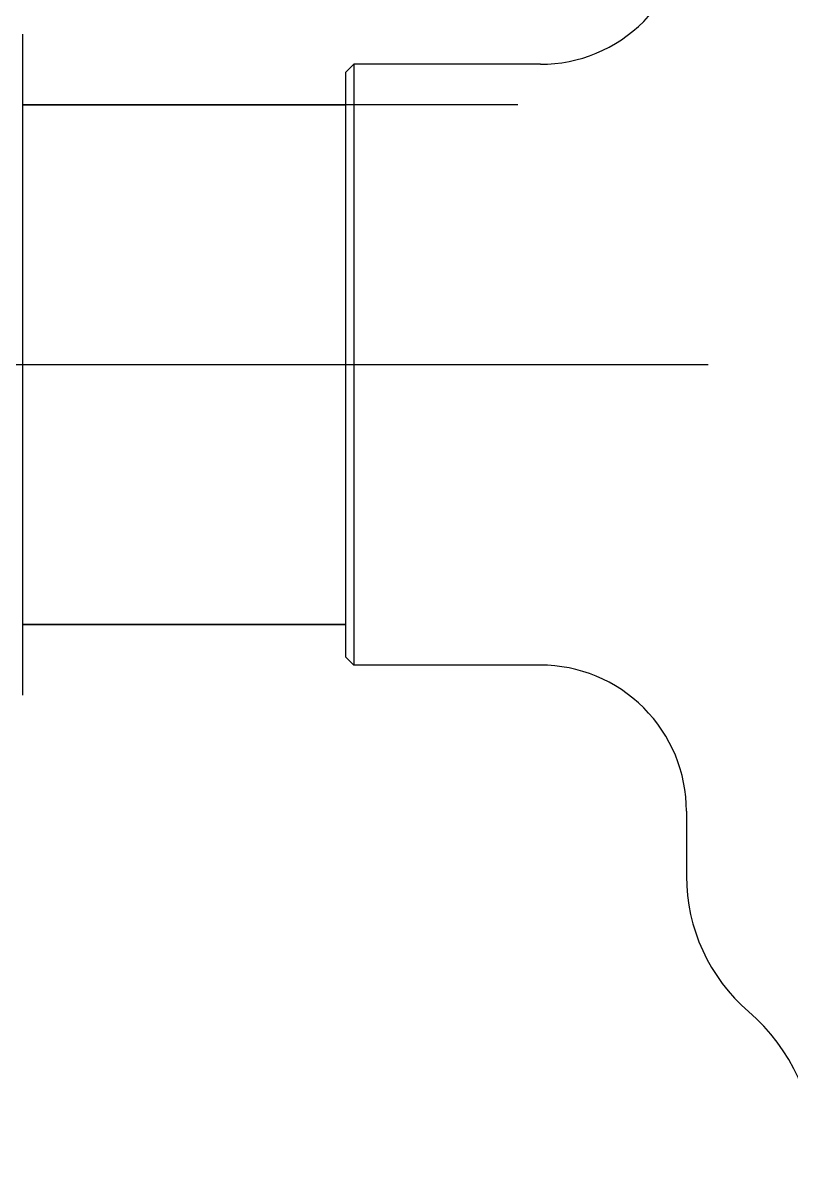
# Model space of a CAD drawing. Header units: millimetres. Extents: x 0 to 3800, y -67 to 2530.
# Drawn here: x 3294.8 to 3343.4, y 842.6 to 914.4 of the extents above; entities that cross this region are included whole.
import ezdxf
from ezdxf.lldxf.tags import DXFTag

# ---------------------------------------------------------------- set-up
doc = ezdxf.new("R2010")
doc.units = ezdxf.units.MM
doc.layers.add('내부선 및 부속', color=4, linetype='Continuous')
doc.layers.add('중심선', color=1, linetype='DASHED')
tags = doc.linetypes.add('DASHDOT', pattern=[70, 31, -13, 13, -13]).pattern_tags.tags
tags[10:11] = [DXFTag(74, 4), DXFTag(75, 0), DXFTag(340, '0'), DXFTag(46, 0.0), DXFTag(50, 0.0), DXFTag(44, 0.0), DXFTag(45, 0.0)]
tags[8:9] = [DXFTag(74, 4), DXFTag(75, 0), DXFTag(340, '0'), DXFTag(46, 0.0), DXFTag(50, 0.0), DXFTag(44, 0.0), DXFTag(45, 0.0)]
tags[6:7] = [DXFTag(74, 4), DXFTag(75, 0), DXFTag(340, '0'), DXFTag(46, 0.0), DXFTag(50, 0.0), DXFTag(44, 0.0), DXFTag(45, 0.0)]
tags[4:5] = [DXFTag(74, 4), DXFTag(75, 0), DXFTag(340, '0'), DXFTag(46, 0.0), DXFTag(50, 0.0), DXFTag(44, 0.0), DXFTag(45, 0.0)]
tags = doc.linetypes.add('DASHED', pattern=[25.72, 12.86, -12.86]).pattern_tags.tags
tags[6:7] = [DXFTag(74, 4), DXFTag(75, 0), DXFTag(340, '0'), DXFTag(46, 0.0), DXFTag(50, 0.0), DXFTag(44, 0.0), DXFTag(45, 0.0)]
tags[4:5] = [DXFTag(74, 4), DXFTag(75, 0), DXFTag(340, '0'), DXFTag(46, 0.0), DXFTag(50, 0.0), DXFTag(44, 0.0), DXFTag(45, 0.0)]

msp = doc.modelspace()

# ---------------------------------------------------------------- linework, layer by layer
at = {"layer": '내부선 및 부속', "linetype": 'Continuous'}
for p, q in [((3294.753, 871.903), (3294.753, 913.701)), ((3315.178, 911.28), (3315.691, 911.794)), ((3315.178, 911.28), (3315.178, 874.324)), ((3315.691, 911.794), (3315.691, 873.811)), ((3327.497, 911.794), (3315.691, 911.794)), ((3327.497, 911.794), (3315.691, 911.794)), ((3326.063, 909.227), (3294.753, 909.227)), ((3294.753, 909.227), (3315.178, 909.227)), ((3294.753, 876.378), (3315.178, 876.378)), ((3315.178, 876.378), (3294.753, 876.378)), ((3315.178, 874.324), (3315.691, 873.811)), ((3327.497, 873.811), (3315.691, 873.811)), ((3327.497, 873.811), (3315.691, 873.811)), ((3336.736, 864.572), (3336.736, 860.466))]:
    msp.add_line(p, q, dxfattribs=at)
for centre, radius, start, end in [((3327.497, 921.032), 9.239, 269.99986, 0.00023), ((3327.497, 864.572), 9.239, 359.99994, 90.00004), ((3348.028, 860.466), 11.292, 180, 229.29429), ((3332.629, 842.568), 12.319, 0.00003, 49.29433)]:
    msp.add_arc(centre, radius, start, end, dxfattribs=at)
at = {"layer": '중심선', "linetype": 'DASHDOT'}
msp.add_line((3338.114, 892.802), (3192.116, 892.802), dxfattribs=at)

doc.saveas('drawing.dxf')
